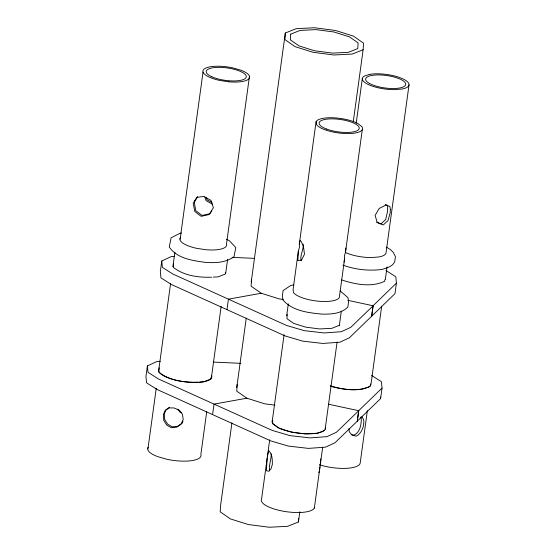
<?xml version="1.0" encoding="UTF-8"?>
<svg xmlns="http://www.w3.org/2000/svg" width="555" height="555" viewBox="0 0 555 555"><rect width="100%" height="100%" fill="white"/><g stroke="black" fill="none" stroke-linecap="round" stroke-linejoin="round"><path stroke-width="0.83" d="M301.094 260.677C299.832 254.891 303.89 249.792 303.106 244.124M269.688 439.81L261.578 498.966A26.911 8.36 7.8 0 0 283.959 511.328A26.911 8.36 7.8 0 0 314.352 508.012L322.691 447.163M271.228 453.858C271.305 459.602 268.717 465.055 269.598 470.89M159.119 367.805L158.841 372.183C169.67 380.841 184.551 382.686 198.024 382.117M173.451 263.583L173.215 267.232C183.816 275.745 198.371 277.625 211.587 277.216M211.046 377.483L210.955 378.947L203.734 381.833L199.654 382.034M225.427 272.54L225.33 273.997L218.108 276.883L213.217 277.132M237.158 384.58L236.749 391.15L246.864 398.199L264.811 403.839L274.871 405.15M251.54 279.63L251.124 286.2L261.238 293.255L279.186 298.895L283.376 299.436M285.319 33.009L284.902 39.578L295.024 46.634L312.971 52.274L333.93 54.994L352.286 54.064L363.13 49.735L363.546 43.165L353.424 36.11L335.484 30.47L314.519 27.75L296.162 28.68L285.319 33.009L251.214 282.016M272.762 420.697L272.574 423.618L279.318 428.314L291.271 432.074L305.236 433.885L317.467 433.268L324.689 430.382M287.226 314.296L286.949 318.674L293.692 323.371L305.645 327.131L319.611 328.942L331.841 328.324L339.063 325.438M231.921 422.834L220.626 505.265L220.21 511.835L230.332 518.89L248.279 524.53L269.237 527.25L287.601 526.32L298.437 521.991L298.646 518.703M370.449 384.018L370.31 386.204C357.94 392.121 343.191 389.714 330.516 385.892M384.775 279.803L384.684 281.26C371.226 287.601 355.297 284.41 341.7 279.942M320.811 458.791L320.124 465.867M298.34 251.193L297.875 260.531L301.49 260.17L304.494 254.218L303.418 246.073L300.609 240.593L299.86 241.078L299.311 244.068L299.464 247.155L298.34 251.193L293.075 289.613L293.491 292.541A23.567 7.326 7.8 0 0 317.245 301.081A23.567 7.326 7.8 0 0 339.292 297.536L344.551 259.123L344.405 256.035L345.529 251.998L362.29 129.62M345.529 251.998L345.938 248.009M267.163 458.208L266.379 470.744L268.814 471.216L270.958 468.913L272.332 464.452C272.401 459.651 272.401 454.163 268.669 450.591L267.357 456.814M160.284 361.277L156.878 361.52L147.394 365.918L145.958 376.415L146.555 382.811L157.086 389.492L270.819 440.927L288.447 446.102L308.462 448.385L325.494 447.163L334.977 442.765L380.598 398.587L382.034 388.091L381.431 381.694L371.607 375.458M174.658 256.327L171.252 256.57L161.769 260.968L160.333 271.464L160.936 277.861L171.46 284.542L285.194 335.983L302.822 341.159L322.837 343.441L339.868 342.22L349.352 337.815L394.973 293.644L396.409 283.147L395.805 276.751L385.982 270.514M156.26 388.16L147.824 449.758A26.911 8.36 7.8 0 0 157.682 456.633L166.93 459.283A26.911 8.36 7.8 0 0 200.868 454.448L206.731 411.671M158.605 371.052L170.565 283.744M172.91 266.629L174.901 252.074M203.026 72.094L180.021 240.01A23.567 7.326 7.8 0 0 196.754 248.356L205.843 249.722A23.567 7.326 7.8 0 0 226.482 244.117L249.479 76.201M211.42 377.449L221.147 306.402M225.725 273.025L227.599 259.331M212.579 414.613L214.05 404.109L246.885 398.199M226.953 309.662L228.431 299.166L261.259 293.248M236.742 387.633L246.267 318.077M284.091 334.658L272.366 420.253A26.911 8.36 7.8 0 0 272.838 423.597L277.257 427.121A26.911 8.36 7.8 0 0 307.65 433.83A26.911 8.36 7.8 0 0 325.41 427.69M286.671 315.83L288.309 303.849M299.311 244.068L316.072 121.698A23.567 7.326 7.8 0 1 333.583 117.799A23.567 7.326 7.8 0 1 358.003 123.605L361.874 126.693A23.567 7.326 7.8 0 1 344.787 133.519A23.567 7.326 7.8 0 1 316.489 124.625L316.072 121.698M298.437 521.991L299.853 511.689M353.251 121.857L363.13 49.735M356.206 123.238L362.304 78.692M325.133 429.306L337.093 341.998M339.32 325.736L341.318 311.188M371.628 316.246L373.064 305.756L396.409 283.147M328.407 404.193L358.738 410.707L357.295 421.203L358.69 410.7L382.034 388.091M371.677 316.26L373.113 305.763L347.86 300.338M409.042 84.755L386.044 252.671A23.567 7.326 7.8 0 1 378.871 256.965L371.191 257.569A23.567 7.326 7.8 0 1 345.82 252.671M367.368 410.631L360.223 462.821A26.911 8.36 7.8 0 1 346.292 468.337A26.911 8.36 7.8 0 1 319.486 464.792M381.673 306.221L371.004 384.109A26.911 8.36 7.8 0 1 368.77 387.05L362.817 389.013A26.911 8.36 7.8 0 1 330.267 386.079M385.309 279.685L387.064 266.844M319.423 470.342L319.937 467.254M344.003 262.113L344.551 259.123M318.848 472.693L319.298 471.112M182.019 423.25L182.997 421.148M197.67 196.505L194.292 202.395L195.742 210.602L202.062 215.451L210.005 213.668M210.338 213.127L211.712 210.997M373.113 305.763L350.795 327.325L341.304 331.724L324.273 332.945L304.265 330.662L286.63 325.487L172.896 274.052L162.372 267.364L161.769 260.968M358.738 410.707L336.413 432.269L326.93 436.667L309.898 437.888L289.89 435.606L272.255 430.43L158.522 378.996L147.998 372.315L147.394 365.918M181.929 423.319L177.642 426.296L172.175 426.823L167.645 424.145L164.703 419.531L164.294 414.051L166.056 409.646L169.344 407.453M293.782 284.847L290.647 285.541L283.078 290.577L282.363 295.829L282.946 299.977C292.568 311.001 308.185 312.77 321.893 314.102C330.947 314.283 341.041 313.88 347.846 307.061L348.568 301.816L347.978 297.66L340.208 290.952M181.561 233.065L179.945 233.294L171.079 237.845L169.261 247.024C177.177 258.588 192.301 260.545 205.121 262.335C215.062 263.112 225.594 262.779 233.988 256.771L235.806 247.592L229.381 240.738L226.384 239.247M232.066 257.347L254.384 258.359M213.398 362.096L240.863 363.345M351.204 434.468L354.062 435.113C360.278 432.04 361.243 424.714 361.326 418.539L360.466 417.083M342.907 265.103C355.283 269.702 368.825 271.069 381.909 269.487C386.71 267.975 392.302 266.782 394.709 261.807L395.431 256.563L393.162 252.261L390.463 249.639L386.28 247.058M385.26 204.573L387.619 205.468L387.688 206.002L387.529 211.51L385.683 219.572L380.959 223.915L376.477 222.104M181.52 412.733L180.063 412.122L177.697 409.181M211.989 202.547L206.994 199.71L206.349 197.476M212.496 204.247L206.072 200.598L204.85 197.074M361.922 416.708L363.643 419.594C364.475 425.851 362.013 432.956 356.359 436.154L352.071 435.182L349.289 431.818L348.935 428.488M314.296 507.624L314.352 508.012M380.446 396.991L380.598 398.587M211.649 375.735A26.911 8.36 7.8 0 1 185.474 381.868A26.911 8.36 7.8 0 1 158.536 369.387M147.665 448.926A26.911 8.36 7.8 0 1 148.109 447.316M179.882 239.274A23.567 7.326 7.8 0 1 180.278 237.873M390.325 209.7L390.234 212.738L387.987 220.606L383.255 224.955L377.282 222.534L375.097 215.465L379.211 208.437L385.989 205.017L389.915 206.509L390.325 209.7M290.681 34.16L290.32 39.828L299.048 45.905L314.519 50.769L332.591 53.114L348.422 52.316L357.774 48.583L358.128 42.915L349.4 36.838L333.93 31.975L315.857 29.623L300.026 30.428L290.681 34.16M163.454 414.481L163.767 420.433L166.722 425.04L171.252 427.718L176.726 427.19L181.09 424.152L183.205 419.4L182.442 414.266L179.071 410.069L173.965 407.946L169.067 407.918L165.126 410.547L163.454 414.481M194.895 200.487L193.202 203.449L194.819 211.497L201.139 216.346L209.082 214.563L213.377 207.785L211.011 200.459L203.872 196.408L196.754 197.393L194.895 200.487M369.477 74.398L364.26 76.118A23.567 7.326 7.8 0 0 368.825 84.762A23.567 7.326 7.8 0 0 394.189 89.653L401.869 89.05A23.567 7.326 7.8 0 0 402.528 78.692A23.567 7.326 7.8 0 0 369.477 74.398M228.847 81.807L219.759 80.44A23.567 7.326 7.8 0 1 203.803 69.326A23.567 7.326 7.8 0 1 232.746 67.856L240.849 70.187A23.567 7.326 7.8 0 1 248.702 78.977A23.567 7.326 7.8 0 1 228.847 81.807M369.526 83.486A20.23 6.285 7.8 0 0 404.047 86.538A20.23 6.285 7.8 0 0 383.45 75.154A20.23 6.285 7.8 0 0 369.526 83.486M211.795 76.757A20.23 6.285 7.8 0 0 245.518 78.29A20.23 6.285 7.8 0 0 221.445 67.405A20.23 6.285 7.8 0 0 211.795 76.757M326.659 129.065A20.23 6.285 7.8 0 0 359.016 129.058A20.23 6.285 7.8 0 0 331.876 118.853A20.23 6.285 7.8 0 0 326.659 129.065"/></g></svg>
